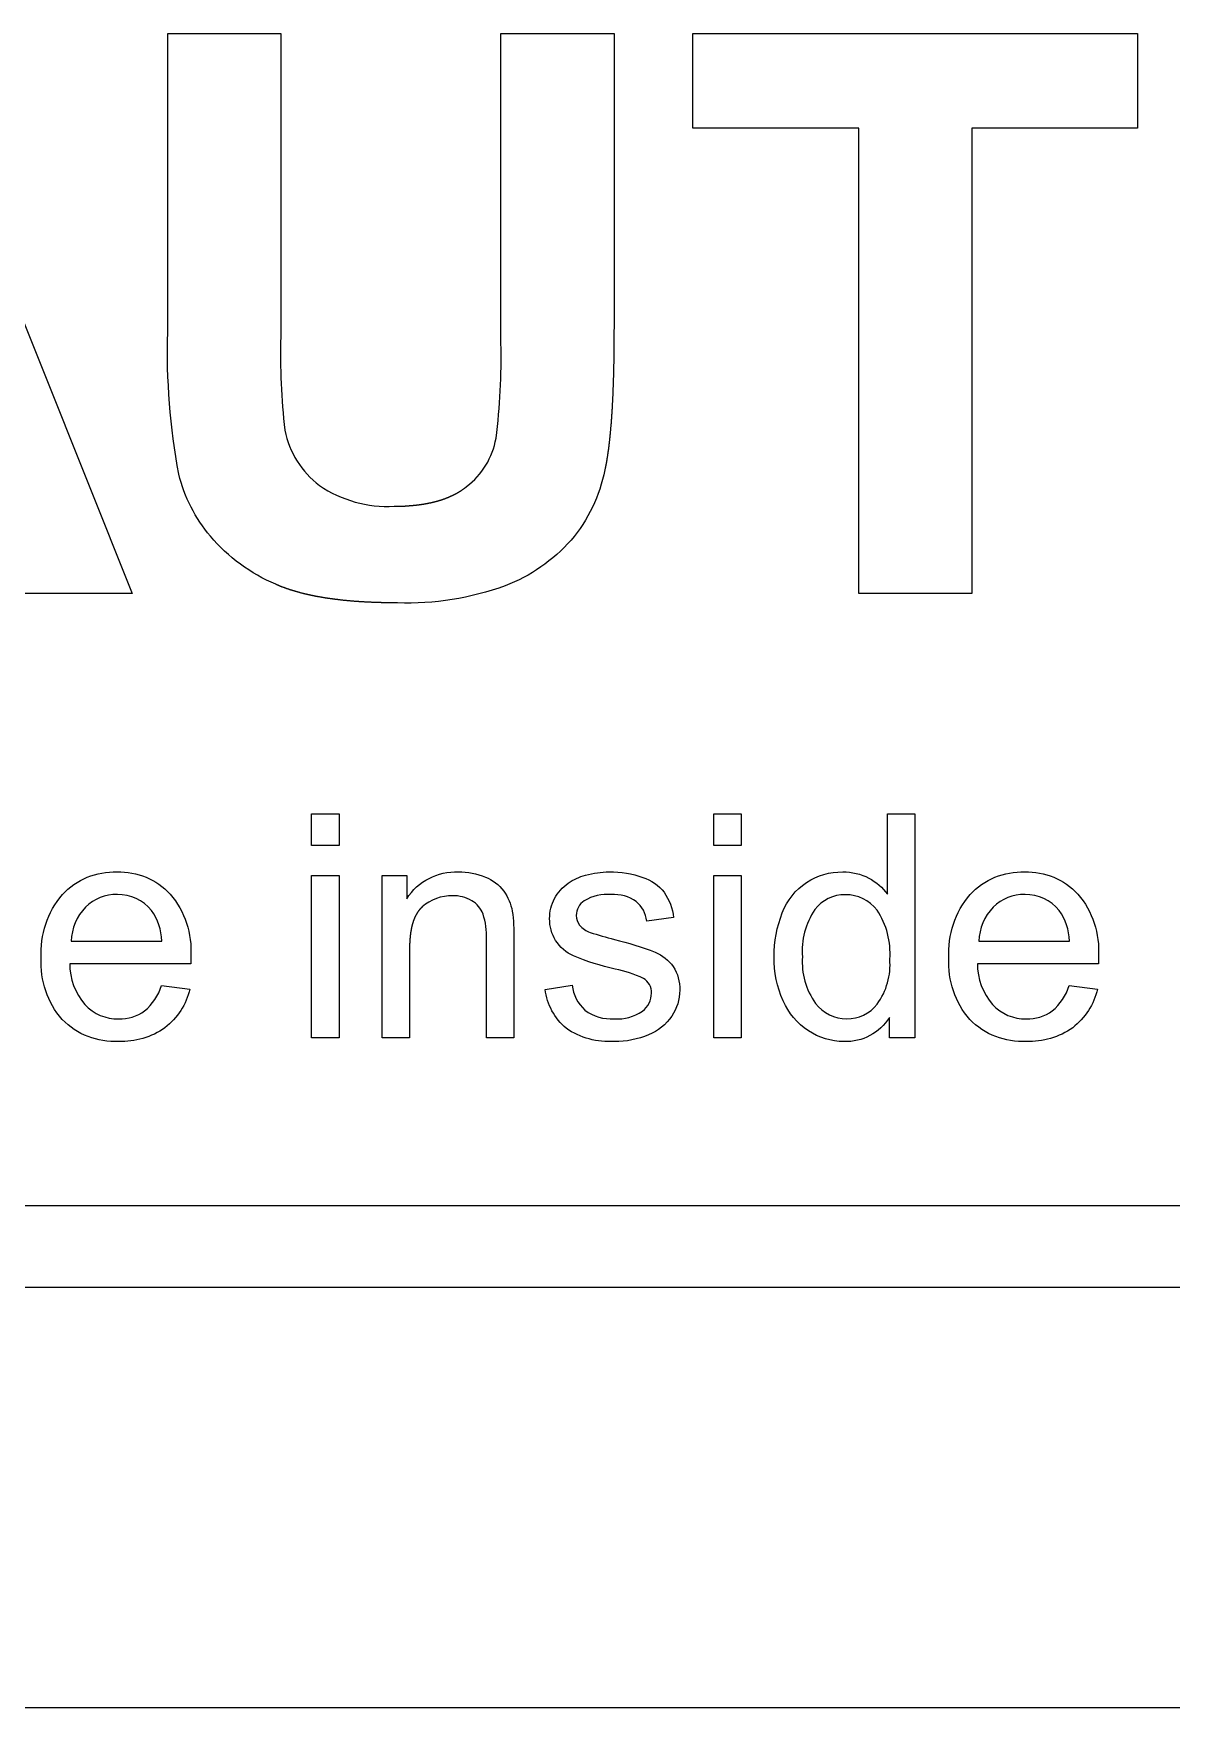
# Model space of a CAD drawing. Header units: millimetres. Extents: x -150 to 150, y -108 to 108.
# Drawn here: x 92.51 to 112.84, y -107.5 to -77.6 of the extents above; entities that cross this region are included whole.
import ezdxf

# ---------------------------------------------------------------- set-up
doc = ezdxf.new("R2010")
doc.units = ezdxf.units.MM
doc.layers.get('0').update_dxf_attribs({"lineweight": 25, "true_color": 0xffffff})

msp = doc.modelspace()

# ---------------------------------------------------------------- linework, layer by layer
for p, q in [((133.536, -98.536), (-133.536, -98.536)), ((135, -100), (-135, -100)), ((-145, -107.5), (145, -107.5))]:
    msp.add_line(p, q)
at = {"flags": 128}
for points in [[(94.272, -87.598), (92.076, -87.598), (91.203, -85.326), (87.206, -85.326), (86.38, -87.598), (84.238, -87.598), (88.133, -77.598), (90.268, -77.598)], [(107.253, -87.598), (107.253, -79.289), (104.285, -79.289), (104.285, -77.598), (112.232, -77.598), (112.232, -79.289), (109.272, -79.289), (109.272, -87.598)], [(97.476, -92.102), (97.476, -91.537), (97.967, -91.537), (97.967, -92.102)], [(104.661, -92.102), (104.661, -91.537), (105.152, -91.537), (105.152, -92.102)], [(97.476, -95.537), (97.476, -92.64), (97.967, -92.64), (97.967, -95.537)], [(104.661, -95.537), (104.661, -92.64), (105.152, -92.64), (105.152, -95.537)]]:
    msp.add_lwpolyline(points, close=True, dxfattribs=at)
for points in [[(94.904, -77.598), (96.924, -77.598), (96.924, -83.014, 0.037277), (96.999, -84.685, 0.185746), (97.616, -85.671, 0.165329), (98.949, -86.042), (98.956, -86.042), (98.963, -86.042), (98.97, -86.042), (98.976, -86.042), (98.983, -86.042), (98.99, -86.042), (98.996, -86.042), (99.003, -86.042), (99.009, -86.042), (99.016, -86.042), (99.023, -86.042), (99.029, -86.042), (99.036, -86.041), (99.042, -86.041), (99.049, -86.041), (99.055, -86.041), (99.062, -86.041), (99.068, -86.041), (99.075, -86.04), (99.081, -86.04), (99.088, -86.04), (99.094, -86.04), (99.1, -86.04), (99.107, -86.039), (99.113, -86.039), (99.12, -86.039), (99.126, -86.038), (99.132, -86.038), (99.139, -86.038), (99.145, -86.038), (99.151, -86.037), (99.158, -86.037), (99.164, -86.037), (99.17, -86.036), (99.177, -86.036), (99.183, -86.035), (99.189, -86.035), (99.195, -86.035), (99.202, -86.034), (99.208, -86.034), (99.214, -86.033), (99.22, -86.033), (99.226, -86.032), (99.232, -86.032), (99.239, -86.032), (99.245, -86.031), (99.251, -86.031), (99.257, -86.03), (99.263, -86.029), (99.269, -86.029), (99.275, -86.028), (99.281, -86.028), (99.287, -86.027), (99.293, -86.027), (99.299, -86.026), (99.305, -86.026), (99.311, -86.025), (99.317, -86.024), (99.323, -86.024), (99.329, -86.023), (99.335, -86.022), (99.341, -86.022), (99.347, -86.021), (99.353, -86.02), (99.359, -86.02), (99.365, -86.019), (99.37, -86.018), (99.376, -86.018), (99.382, -86.017), (99.388, -86.016), (99.394, -86.015), (99.399, -86.015), (99.405, -86.014), (99.411, -86.013), (99.417, -86.012), (99.422, -86.011), (99.428, -86.011), (99.434, -86.01), (99.44, -86.009), (99.445, -86.008), (99.451, -86.007), (99.457, -86.006), (99.462, -86.005), (99.468, -86.005), (99.474, -86.004), (99.479, -86.003), (99.485, -86.002), (99.49, -86.001), (99.496, -86), (99.502, -85.999), (99.507, -85.998), (99.513, -85.997), (99.518, -85.996), (99.524, -85.995), (99.529, -85.994), (99.535, -85.993), (99.54, -85.992), (99.546, -85.991), (99.551, -85.99), (99.556, -85.989), (99.562, -85.988), (99.567, -85.987), (99.573, -85.985), (99.578, -85.984), (99.583, -85.983), (99.589, -85.982), (99.594, -85.981), (99.599, -85.98), (99.605, -85.979), (99.61, -85.978), (99.615, -85.976), (99.621, -85.975), (99.626, -85.974), (99.631, -85.973), (99.636, -85.971), (99.642, -85.97), (99.647, -85.969), (99.652, -85.968), (99.657, -85.966), (99.662, -85.965), (99.667, -85.964), (99.673, -85.963), (99.678, -85.961), (99.683, -85.96), (99.688, -85.959), (99.693, -85.957), (99.698, -85.956), (99.703, -85.955), (99.708, -85.953), (99.713, -85.952), (99.718, -85.95), (99.723, -85.949), (99.728, -85.948), (99.733, -85.946), (99.738, -85.945), (99.743, -85.943), (99.748, -85.942), (99.753, -85.94), (99.758, -85.939), (99.763, -85.937), (99.768, -85.936), (99.773, -85.934), (99.778, -85.933), (99.783, -85.931), (99.787, -85.93), (99.792, -85.928), (99.797, -85.927), (99.802, -85.925), (99.807, -85.923), (99.811, -85.922), (99.816, -85.92), (99.821, -85.919), (99.826, -85.917), (99.83, -85.915), (99.835, -85.914), (99.84, -85.912), (99.845, -85.91), (99.849, -85.909), (99.854, -85.907), (99.859, -85.905), (99.863, -85.903), (99.868, -85.902), (99.872, -85.9), (99.877, -85.898), (99.882, -85.896), (99.886, -85.895), (99.891, -85.893), (99.895, -85.891), (99.9, -85.889), (99.904, -85.887), (99.909, -85.886), (99.913, -85.884), (99.918, -85.882), (99.922, -85.88), (99.927, -85.878), (99.931, -85.876), (99.936, -85.874), (99.94, -85.873), (99.945, -85.871), (99.949, -85.869), (99.953, -85.867), (99.958, -85.865), (99.962, -85.863), (99.966, -85.861), (99.971, -85.859), (99.975, -85.857), (99.979, -85.855), (99.984, -85.853), (99.988, -85.851), (99.992, -85.849), (99.997, -85.847), (100.001, -85.845), (100.005, -85.843), (100.009, -85.841), (100.013, -85.839), (100.018, -85.836), (100.022, -85.834), (100.026, -85.832), (100.03, -85.83), (100.034, -85.828), (100.038, -85.826), (100.043, -85.824), (100.047, -85.821), (100.051, -85.819), (100.055, -85.817), (100.059, -85.815), (100.063, -85.813), (100.067, -85.81), (100.071, -85.808), (100.075, -85.806), (100.079, -85.804), (100.083, -85.801), (100.087, -85.799), (100.091, -85.797), (100.095, -85.795), (100.099, -85.792), (100.103, -85.79), (100.107, -85.788), (100.11, -85.785), (100.114, -85.783), (100.118, -85.781), (100.122, -85.778), (100.126, -85.776), (100.13, -85.773), (100.134, -85.771), (100.137, -85.769), (100.141, -85.766), (100.145, -85.764), (100.149, -85.761), (100.152, -85.759), (100.156, -85.756), (100.16, -85.754), (100.164, -85.751), (100.167, -85.749), (100.171, -85.746), (100.175, -85.744), (100.178, -85.741), (100.182, -85.739), (100.186, -85.736), (100.189, -85.734), (100.193, -85.731), (100.196, -85.728), (100.2, -85.726), (100.204, -85.723), (100.207, -85.721), (100.211, -85.718), (100.214, -85.715), (100.218, -85.713), (100.221, -85.71), (100.225, -85.707), (100.228, -85.705), (100.232, -85.702), (100.235, -85.699), (100.239, -85.697), (100.242, -85.694), (100.245, -85.691, 0.188425), (100.771, -84.828, 0.037849), (100.859, -83.13), (100.859, -77.598), (102.879, -77.598), (102.879, -82.85), (102.879, -82.864), (102.879, -82.878), (102.878, -82.892), (102.878, -82.906), (102.878, -82.92), (102.878, -82.934), (102.878, -82.948), (102.878, -82.962), (102.878, -82.975), (102.878, -82.989), (102.878, -83.003), (102.878, -83.017), (102.878, -83.03), (102.878, -83.044), (102.878, -83.057), (102.878, -83.071), (102.878, -83.085), (102.878, -83.098), (102.878, -83.111), (102.878, -83.125), (102.877, -83.138), (102.877, -83.152), (102.877, -83.165), (102.877, -83.178), (102.877, -83.192), (102.877, -83.205), (102.877, -83.218), (102.877, -83.231), (102.876, -83.244), (102.876, -83.258), (102.876, -83.271), (102.876, -83.284), (102.876, -83.297), (102.876, -83.31), (102.875, -83.323), (102.875, -83.336), (102.875, -83.348), (102.875, -83.361), (102.875, -83.374), (102.875, -83.387), (102.874, -83.4), (102.874, -83.412), (102.874, -83.425), (102.874, -83.438), (102.873, -83.45), (102.873, -83.463), (102.873, -83.476), (102.873, -83.488), (102.873, -83.501), (102.872, -83.513), (102.872, -83.526), (102.872, -83.538), (102.871, -83.55), (102.871, -83.563), (102.871, -83.575), (102.871, -83.587), (102.87, -83.6), (102.87, -83.612), (102.87, -83.624), (102.87, -83.636), (102.869, -83.648), (102.869, -83.66), (102.869, -83.672), (102.868, -83.684), (102.868, -83.696), (102.868, -83.708), (102.867, -83.72), (102.867, -83.732), (102.867, -83.744), (102.866, -83.756), (102.866, -83.768), (102.866, -83.779), (102.865, -83.791), (102.865, -83.803), (102.864, -83.814), (102.864, -83.826), (102.864, -83.838), (102.863, -83.849), (102.863, -83.861), (102.863, -83.872), (102.862, -83.884), (102.862, -83.895), (102.861, -83.907), (102.861, -83.918), (102.86, -83.929), (102.86, -83.941), (102.86, -83.952), (102.859, -83.963), (102.859, -83.974), (102.858, -83.986), (102.858, -83.997), (102.857, -84.008), (102.857, -84.019), (102.856, -84.03), (102.856, -84.041), (102.855, -84.052), (102.855, -84.063), (102.855, -84.074), (102.854, -84.085), (102.854, -84.096), (102.853, -84.106), (102.853, -84.117), (102.852, -84.128), (102.851, -84.139), (102.851, -84.149), (102.85, -84.16), (102.85, -84.171), (102.849, -84.181), (102.849, -84.192), (102.848, -84.202), (102.848, -84.213), (102.847, -84.223), (102.847, -84.234), (102.846, -84.244), (102.845, -84.255), (102.845, -84.265), (102.844, -84.275), (102.844, -84.285), (102.843, -84.296), (102.843, -84.306), (102.842, -84.316), (102.841, -84.326), (102.841, -84.336), (102.84, -84.346), (102.839, -84.357), (102.839, -84.367), (102.838, -84.377), (102.838, -84.386), (102.837, -84.396), (102.836, -84.406), (102.836, -84.416), (102.835, -84.426), (102.834, -84.436), (102.834, -84.446), (102.833, -84.455), (102.832, -84.465), (102.832, -84.475), (102.831, -84.484), (102.83, -84.494), (102.83, -84.503), (102.829, -84.513), (102.828, -84.522), (102.827, -84.532), (102.827, -84.541), (102.826, -84.551), (102.825, -84.56), (102.825, -84.57), (102.824, -84.579), (102.823, -84.588), (102.822, -84.597), (102.822, -84.607), (102.821, -84.616), (102.82, -84.625), (102.819, -84.634), (102.818, -84.643), (102.818, -84.652), (102.817, -84.661), (102.816, -84.67), (102.815, -84.679), (102.815, -84.688), (102.814, -84.697), (102.813, -84.706), (102.812, -84.715), (102.811, -84.723), (102.811, -84.732), (102.81, -84.741), (102.809, -84.75), (102.808, -84.758), (102.807, -84.767), (102.806, -84.775), (102.805, -84.784), (102.805, -84.793), (102.804, -84.801), (102.803, -84.81), (102.802, -84.818), (102.801, -84.826), (102.8, -84.835), (102.799, -84.843), (102.798, -84.851), (102.798, -84.86), (102.797, -84.868), (102.796, -84.876), (102.795, -84.884), (102.794, -84.892), (102.793, -84.901), (102.792, -84.909), (102.791, -84.917), (102.79, -84.925), (102.789, -84.933), (102.788, -84.941), (102.787, -84.949), (102.786, -84.957), (102.785, -84.964), (102.784, -84.972), (102.784, -84.98), (102.783, -84.988), (102.782, -84.995), (102.781, -85.003), (102.78, -85.011), (102.779, -85.018), (102.778, -85.026), (102.777, -85.034), (102.776, -85.041), (102.775, -85.049), (102.774, -85.056), (102.773, -85.064), (102.771, -85.071), (102.77, -85.078), (102.769, -85.086), (102.768, -85.093), (102.767, -85.1), (102.766, -85.108), (102.765, -85.115), (102.764, -85.122), (102.763, -85.129), (102.762, -85.136), (102.761, -85.143), (102.76, -85.15), (102.759, -85.157), (102.758, -85.164), (102.757, -85.171), (102.755, -85.178), (102.754, -85.185), (102.753, -85.192), (102.752, -85.199), (102.751, -85.206), (102.75, -85.212), (102.749, -85.219), (102.748, -85.226), (102.746, -85.232), (102.745, -85.239), (102.744, -85.246), (102.743, -85.252), (102.742, -85.259), (102.741, -85.265), (102.739, -85.272), (102.738, -85.278), (102.737, -85.285), (102.736, -85.291), (102.735, -85.297), (102.733, -85.304), (102.732, -85.31), (102.731, -85.316), (102.73, -85.322), (102.729, -85.328), (102.727, -85.335), (102.726, -85.341), (102.725, -85.347), (102.724, -85.353), (102.722, -85.359), (102.721, -85.365), (102.72, -85.371), (102.719, -85.377), (102.717, -85.383), (102.716, -85.389), (102.715, -85.394, -0.125594), (102.111, -86.649, -0.118985), (100.934, -87.465, -0.095991), (99.011, -87.768), (99, -87.768), (98.989, -87.768), (98.977, -87.768), (98.966, -87.768), (98.955, -87.768), (98.944, -87.768), (98.933, -87.768), (98.922, -87.768), (98.911, -87.768), (98.9, -87.768), (98.889, -87.768), (98.878, -87.767), (98.867, -87.767), (98.856, -87.767), (98.845, -87.767), (98.834, -87.767), (98.824, -87.767), (98.813, -87.767), (98.802, -87.766), (98.791, -87.766), (98.78, -87.766), (98.77, -87.766), (98.759, -87.765), (98.748, -87.765), (98.738, -87.765), (98.727, -87.765), (98.716, -87.764), (98.706, -87.764), (98.695, -87.764), (98.685, -87.764), (98.674, -87.763), (98.664, -87.763), (98.653, -87.763), (98.643, -87.762), (98.632, -87.762), (98.622, -87.762), (98.611, -87.761), (98.601, -87.761), (98.59, -87.76), (98.58, -87.76), (98.57, -87.76), (98.559, -87.759), (98.549, -87.759), (98.539, -87.758), (98.529, -87.758), (98.518, -87.757), (98.508, -87.757), (98.498, -87.757), (98.488, -87.756), (98.478, -87.756), (98.468, -87.755), (98.457, -87.754), (98.447, -87.754), (98.437, -87.753), (98.427, -87.753), (98.417, -87.752), (98.407, -87.752), (98.397, -87.751), (98.387, -87.751), (98.377, -87.75), (98.367, -87.749), (98.358, -87.749), (98.348, -87.748), (98.338, -87.747), (98.328, -87.747), (98.318, -87.746), (98.308, -87.745), (98.299, -87.745), (98.289, -87.744), (98.279, -87.743), (98.27, -87.743), (98.26, -87.742), (98.25, -87.741), (98.241, -87.741), (98.231, -87.74), (98.221, -87.739), (98.212, -87.738), (98.202, -87.737), (98.193, -87.737), (98.183, -87.736), (98.174, -87.735), (98.164, -87.734), (98.155, -87.733), (98.145, -87.733), (98.136, -87.732), (98.127, -87.731), (98.117, -87.73), (98.108, -87.729), (98.099, -87.728), (98.089, -87.727), (98.08, -87.726), (98.071, -87.725), (98.061, -87.724), (98.052, -87.724), (98.043, -87.723), (98.034, -87.722), (98.025, -87.721), (98.016, -87.72), (98.006, -87.719), (97.997, -87.718), (97.988, -87.717), (97.979, -87.716), (97.97, -87.715), (97.961, -87.714), (97.952, -87.712), (97.943, -87.711), (97.934, -87.71), (97.925, -87.709), (97.917, -87.708), (97.908, -87.707), (97.899, -87.706), (97.89, -87.705), (97.881, -87.704), (97.872, -87.703), (97.864, -87.701), (97.855, -87.7), (97.846, -87.699), (97.837, -87.698), (97.829, -87.697), (97.82, -87.695), (97.811, -87.694), (97.803, -87.693), (97.794, -87.692), (97.786, -87.691), (97.777, -87.689), (97.768, -87.688), (97.76, -87.687), (97.751, -87.685), (97.743, -87.684), (97.735, -87.683), (97.726, -87.682), (97.718, -87.68), (97.709, -87.679), (97.701, -87.678), (97.693, -87.676), (97.684, -87.675), (97.676, -87.673), (97.668, -87.672), (97.659, -87.671), (97.651, -87.669), (97.643, -87.668), (97.635, -87.666), (97.627, -87.665), (97.618, -87.663), (97.61, -87.662), (97.602, -87.661), (97.594, -87.659), (97.586, -87.658), (97.578, -87.656), (97.57, -87.655), (97.562, -87.653), (97.554, -87.652), (97.546, -87.65), (97.538, -87.648), (97.53, -87.647), (97.522, -87.645), (97.514, -87.644), (97.506, -87.642), (97.499, -87.641), (97.491, -87.639), (97.483, -87.637), (97.475, -87.636), (97.467, -87.634), (97.46, -87.632), (97.452, -87.631), (97.444, -87.629), (97.437, -87.627), (97.429, -87.626), (97.421, -87.624), (97.414, -87.622), (97.406, -87.621), (97.399, -87.619), (97.391, -87.617), (97.383, -87.615), (97.376, -87.614), (97.368, -87.612), (97.361, -87.61), (97.354, -87.608), (97.346, -87.606), (97.339, -87.605), (97.331, -87.603), (97.324, -87.601), (97.317, -87.599), (97.309, -87.597), (97.302, -87.595), (97.295, -87.594), (97.288, -87.592), (97.28, -87.59), (97.273, -87.588), (97.266, -87.586), (97.259, -87.584), (97.252, -87.582), (97.244, -87.58), (97.237, -87.578), (97.23, -87.576), (97.223, -87.574), (97.216, -87.572), (97.209, -87.57), (97.202, -87.568), (97.195, -87.566), (97.188, -87.564), (97.181, -87.562), (97.174, -87.56), (97.168, -87.558), (97.161, -87.556), (97.154, -87.554), (97.147, -87.552), (97.14, -87.55), (97.133, -87.548), (97.127, -87.546), (97.12, -87.543), (97.113, -87.541), (97.106, -87.539), (97.1, -87.537), (97.093, -87.535), (97.086, -87.533), (97.08, -87.53), (97.073, -87.528), (97.067, -87.526), (97.06, -87.524), (97.054, -87.522), (97.047, -87.519), (97.041, -87.517), (97.034, -87.515), (97.028, -87.513), (97.021, -87.51), (97.015, -87.508), (97.008, -87.506), (97.002, -87.503), (96.996, -87.501), (96.989, -87.499), (96.983, -87.496), (96.977, -87.494), (96.971, -87.492), (96.964, -87.489), (96.958, -87.487), (96.952, -87.485), (96.946, -87.482), (96.94, -87.48), (96.933, -87.477), (96.927, -87.475), (96.921, -87.473), (96.915, -87.47), (96.909, -87.468), (96.903, -87.465), (96.897, -87.463), (96.891, -87.46), (96.885, -87.458), (96.879, -87.455), (96.873, -87.453), (96.867, -87.45), (96.862, -87.448), (96.856, -87.445), (96.85, -87.442), (96.844, -87.44), (96.838, -87.437, -0.118449), (95.668, -86.578, -0.114421), (95.102, -85.469, -0.052537), (94.904, -82.932)], [(107.799, -95.537), (107.799, -95.172, -0.273687), (106.988, -95.603, -0.149607), (106.351, -95.412, -0.141726), (105.901, -94.878, -0.110239), (105.741, -94.091, -0.098048), (105.886, -93.304, -0.155798), (106.32, -92.762, -0.148364), (106.966, -92.574, -0.126025), (107.433, -92.685, -0.114255), (107.766, -92.973), (107.766, -91.537), (108.254, -91.537), (108.254, -95.537)], [(94.794, -94.604), (95.301, -94.667, -0.170625), (94.856, -95.357, -0.166218), (94.027, -95.603, -0.213268), (93.019, -95.211, -0.196841), (92.646, -94.113, -0.193731), (93.023, -92.978, -0.217096), (94, -92.574, -0.217399), (94.949, -92.97, -0.193466), (95.317, -94.083, -0.00714), (95.315, -94.214), (93.154, -94.214, 0.180734), (93.424, -94.945, 0.213524), (94.03, -95.199, 0.164855), (94.491, -95.057, 0.147789)], [(98.734, -95.537), (98.734, -92.64), (99.176, -92.64), (99.176, -93.052, -0.267026), (100.098, -92.574, -0.102462), (100.58, -92.668, -0.1383), (100.909, -92.915, -0.105), (101.061, -93.278, -0.042594), (101.089, -93.756), (101.089, -95.537), (100.598, -95.537), (100.598, -93.775, 0.08613), (100.54, -93.326, 0.170289), (100.337, -93.089, 0.139426), (99.995, -93, 0.187696), (99.453, -93.199), (99.451, -93.201), (99.449, -93.202), (99.448, -93.204), (99.446, -93.205), (99.444, -93.207), (99.442, -93.209), (99.441, -93.21), (99.439, -93.212), (99.437, -93.213), (99.436, -93.215), (99.434, -93.217), (99.432, -93.218), (99.43, -93.22), (99.429, -93.222), (99.427, -93.224), (99.425, -93.225), (99.424, -93.227), (99.422, -93.229), (99.42, -93.231), (99.419, -93.232), (99.417, -93.234), (99.416, -93.236), (99.414, -93.238), (99.412, -93.24), (99.411, -93.241), (99.409, -93.243), (99.408, -93.245), (99.406, -93.247), (99.404, -93.249), (99.403, -93.251), (99.401, -93.253), (99.4, -93.254), (99.398, -93.256), (99.397, -93.258), (99.395, -93.26), (99.393, -93.262), (99.392, -93.264), (99.39, -93.266), (99.389, -93.268), (99.387, -93.27), (99.386, -93.272), (99.384, -93.274), (99.383, -93.276), (99.381, -93.278), (99.38, -93.28), (99.379, -93.282), (99.377, -93.284), (99.376, -93.286), (99.374, -93.288), (99.373, -93.29), (99.371, -93.293), (99.37, -93.295), (99.368, -93.297), (99.367, -93.299), (99.366, -93.301), (99.364, -93.303), (99.363, -93.305), (99.362, -93.308), (99.36, -93.31), (99.359, -93.312), (99.357, -93.314), (99.356, -93.316), (99.355, -93.319), (99.353, -93.321), (99.352, -93.323), (99.351, -93.325), (99.349, -93.328), (99.348, -93.33), (99.347, -93.332), (99.345, -93.335), (99.344, -93.337), (99.343, -93.339), (99.342, -93.342), (99.34, -93.344), (99.339, -93.346), (99.338, -93.349), (99.337, -93.351), (99.335, -93.354), (99.334, -93.356), (99.333, -93.358), (99.332, -93.361), (99.33, -93.363), (99.329, -93.366), (99.328, -93.368), (99.327, -93.371), (99.326, -93.373), (99.325, -93.376), (99.323, -93.378), (99.322, -93.381), (99.321, -93.383), (99.32, -93.386), (99.319, -93.388), (99.318, -93.391), (99.316, -93.394), (99.315, -93.396), (99.314, -93.399), (99.313, -93.401), (99.312, -93.404), (99.311, -93.407), (99.31, -93.409), (99.309, -93.412), (99.308, -93.415), (99.307, -93.417), (99.306, -93.42), (99.304, -93.423), (99.303, -93.425), (99.302, -93.428), (99.301, -93.431), (99.3, -93.433), (99.299, -93.436), (99.298, -93.439), (99.297, -93.442), (99.296, -93.445), (99.295, -93.447), (99.294, -93.45), (99.293, -93.453), (99.292, -93.456), (99.291, -93.459), (99.29, -93.461), (99.29, -93.464), (99.289, -93.467), (99.288, -93.47), (99.287, -93.473), (99.286, -93.476), (99.285, -93.479), (99.284, -93.482), (99.283, -93.485), (99.282, -93.488), (99.281, -93.491), (99.28, -93.494), (99.28, -93.496), (99.279, -93.499), (99.278, -93.502), (99.277, -93.505), (99.276, -93.509), (99.275, -93.512), (99.274, -93.515), (99.274, -93.518), (99.273, -93.521), (99.272, -93.524), (99.271, -93.527), (99.27, -93.53), (99.27, -93.533), (99.269, -93.536), (99.268, -93.539), (99.267, -93.542), (99.267, -93.546), (99.266, -93.549), (99.265, -93.552), (99.264, -93.555), (99.264, -93.558), (99.263, -93.562), (99.262, -93.565), (99.261, -93.568), (99.261, -93.571), (99.26, -93.575), (99.259, -93.578), (99.259, -93.581), (99.258, -93.584), (99.257, -93.588), (99.257, -93.591), (99.256, -93.594), (99.255, -93.598), (99.255, -93.601), (99.254, -93.604), (99.253, -93.608), (99.253, -93.611), (99.252, -93.614), (99.252, -93.618), (99.251, -93.621), (99.25, -93.625), (99.25, -93.628), (99.249, -93.631), (99.249, -93.635), (99.248, -93.638), (99.247, -93.642), (99.247, -93.645), (99.246, -93.649), (99.246, -93.652), (99.245, -93.656), (99.245, -93.659), (99.244, -93.663), (99.244, -93.666), (99.243, -93.67), (99.243, -93.674), (99.242, -93.677), (99.242, -93.681), (99.241, -93.684), (99.241, -93.688), (99.24, -93.692), (99.24, -93.695), (99.239, -93.699), (99.239, -93.703), (99.239, -93.706), (99.238, -93.71), (99.238, -93.714), (99.237, -93.717), (99.237, -93.721), (99.237, -93.725), (99.236, -93.728), (99.236, -93.732), (99.235, -93.736), (99.235, -93.74), (99.235, -93.743), (99.234, -93.747), (99.234, -93.751), (99.234, -93.755), (99.233, -93.759), (99.233, -93.763), (99.233, -93.766), (99.232, -93.77), (99.232, -93.774), (99.232, -93.778), (99.231, -93.782), (99.231, -93.786), (99.231, -93.79), (99.23, -93.794), (99.23, -93.797), (99.23, -93.801), (99.23, -93.805), (99.229, -93.809), (99.229, -93.813), (99.229, -93.817), (99.229, -93.821), (99.229, -93.825), (99.228, -93.829), (99.228, -93.833), (99.228, -93.837), (99.228, -93.841), (99.228, -93.845), (99.227, -93.85), (99.227, -93.854), (99.227, -93.858), (99.227, -93.862), (99.227, -93.866), (99.227, -93.87), (99.226, -93.874), (99.226, -93.878), (99.226, -93.882), (99.226, -93.887), (99.226, -93.891), (99.226, -93.895), (99.226, -93.899), (99.226, -93.903), (99.226, -93.908), (99.226, -93.912), (99.225, -93.916), (99.225, -93.92), (99.225, -93.925), (99.225, -93.929), (99.225, -93.933), (99.225, -93.938), (99.225, -93.942), (99.225, -93.946), (99.225, -93.95), (99.225, -93.955), (99.225, -95.537)], [(101.647, -94.672), (102.132, -94.596, 0.191729), (102.36, -95.044, 0.177012), (102.883, -95.199, 0.174727), (103.385, -95.061, 0.231674), (103.549, -94.738, 0.268899), (103.404, -94.476, 0.062319), (102.902, -94.31, -0.042932), (102.153, -94.074, -0.147769), (101.836, -93.798, -0.14091), (101.729, -93.409, -0.125769), (101.817, -93.05, -0.116437), (102.059, -92.776, -0.085494), (102.371, -92.633, -0.072456), (102.795, -92.574, -0.091222), (103.394, -92.672, -0.14554), (103.775, -92.938, -0.116932), (103.944, -93.387), (103.464, -93.453, 0.196456), (103.274, -93.104, 0.170944), (102.831, -92.978, 0.158213), (102.348, -93.09, 0.243264), (102.203, -93.352, 0.172921), (102.263, -93.524, 0.134786), (102.452, -93.655, 0.014218), (102.885, -93.78, -0.031575), (103.613, -94.008, -0.143007), (103.936, -94.266, -0.155188), (104.053, -94.686, -0.1501), (103.91, -95.149, -0.146876), (103.497, -95.484, -0.104578), (102.885, -95.603, -0.168482), (102.025, -95.368, -0.187793)], [(111.011, -94.604), (111.519, -94.667, -0.170625), (111.074, -95.357, -0.166218), (110.245, -95.603, -0.213268), (109.236, -95.211, -0.196841), (108.864, -94.113, -0.193731), (109.241, -92.978, -0.217096), (110.217, -92.574, -0.217399), (111.167, -92.97, -0.193466), (111.535, -94.083, -0.00714), (111.533, -94.214), (109.372, -94.214, 0.180734), (109.642, -94.945, 0.213524), (110.247, -95.199, 0.164855), (110.709, -95.057, 0.147789)], [(93.181, -93.81), (94.799, -93.81, 0.150802), (94.614, -93.262, 0.235334), (94.005, -92.978, 0.204399), (93.436, -93.204, 0.189936)], [(106.246, -94.091, 0.177162), (106.481, -94.923, 0.230174), (107.035, -95.199, 0.23009), (107.582, -94.936, 0.177256), (107.807, -94.132, 0.170425), (107.578, -93.259, 0.235699), (107.013, -92.981, 0.236188), (106.466, -93.248, 0.169799)], [(109.399, -93.81), (111.017, -93.81, 0.150802), (110.831, -93.262, 0.235334), (110.223, -92.978, 0.204399), (109.654, -93.204, 0.189936)]]:
    msp.add_lwpolyline(points, format="xyb", close=True, dxfattribs=at)

doc.saveas('drawing.dxf')
